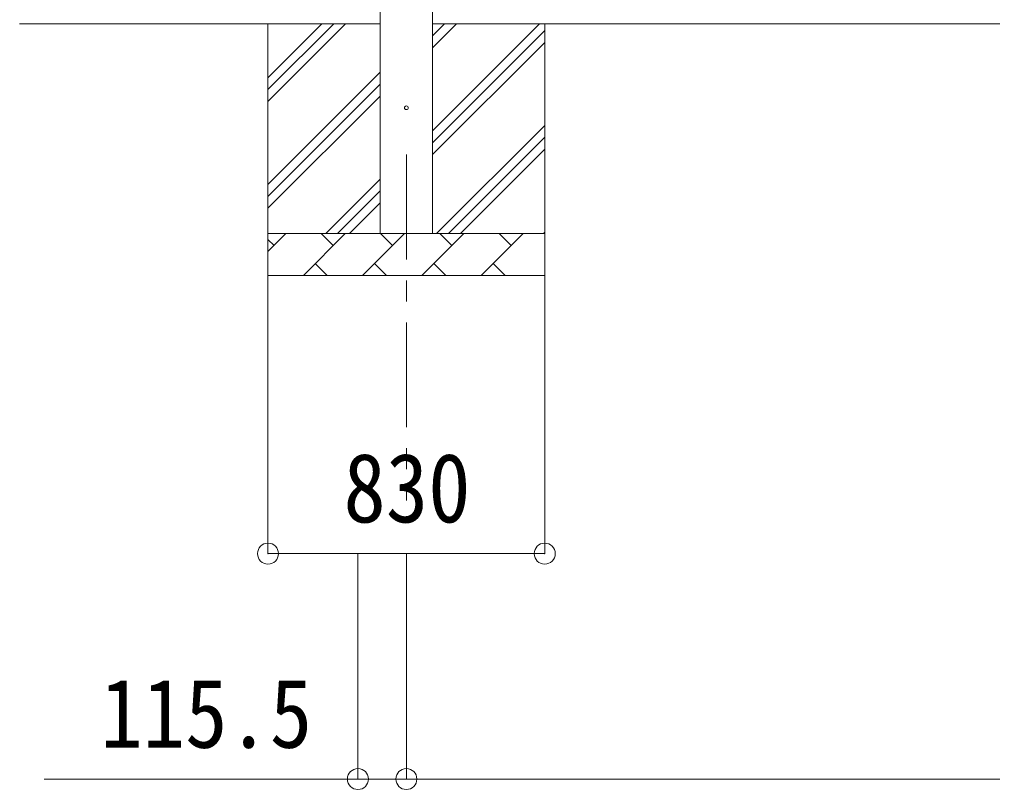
# Model space of a CAD drawing. Units: millimetres at full size, sheet at 1:50; some dimension numbers follow another scale. Extents: x -14053 to 14053, y -9700 to 9700.
# Drawn here: x -9236 to -6915, y -6433 to -4598 of the extents above; entities that cross this region are included whole.
import ezdxf
from ezdxf.enums import TextEntityAlignment as Align

# ---------------------------------------------------------------- set-up
doc = ezdxf.new("R2010")
doc.units = ezdxf.units.MM
doc.header["$LTSCALE"] = 50
doc.header["$PDMODE"] = 32
doc.header["$PDSIZE"] = 50
doc.linetypes.add('CHAIN1', pattern=[8, 5, -1, 1, -1])
for name, color, linetype, lineweight in [('0-0_0', 7, 'Continuous', 9), ('0-1_Defpoints', 4, 'Continuous', 9), ('0-6_PARTS1', 6, 'Continuous', 9)]:
    doc.layers.add(name, color=color, linetype=linetype, lineweight=lineweight)
doc.styles.add('ＭＳ ゴシック', font='')
doc.styles.get('ＭＳ ゴシック').set_extended_font_data('MS Gothic')

msp = doc.modelspace()

# ---------------------------------------------------------------- linework, layer by layer
at = {"layer": '0-0_0'}
for p, q in [((-8375.38, -4608.37), (-9235.6, -4608.37)), ((-8642.88, -4608.37), (-8642.88, -5208.37)), ((-8642.88, -4793.42), (-8457.83, -4608.37)), ((-8642.88, -4765.14), (-8486.11, -4608.37)), ((-8642.88, -4736.85), (-8514.4, -4608.37)), ((-3038.88, -4608.37), (-8250.38, -4608.37)), ((-8250.38, -4863.47), (-7995.28, -4608.37)), ((-8250.38, -4665.48), (-8193.27, -4608.37)), ((-8250.38, -4637.2), (-8221.56, -4608.37)), ((-7982.88, -4608.37), (-7982.88, -5208.37)), ((-8250.38, -4891.75), (-7982.88, -4624.25)), ((-8250.38, -4920.04), (-7982.88, -4652.54)), ((-8642.88, -4991.41), (-8375.38, -4723.91)), ((-8642.88, -5019.7), (-8375.38, -4752.2)), ((-8642.88, -5047.98), (-8375.38, -4780.48)), ((-8240.72, -5108.37), (-7982.88, -4850.53)), ((-8212.44, -5108.37), (-7982.88, -4878.81)), ((-8184.15, -5108.37), (-7982.88, -4907.1)), ((-8505.28, -5108.37), (-8375.38, -4978.47)), ((-8477, -5108.37), (-8375.38, -5006.75)), ((-8448.71, -5108.37), (-8375.38, -5035.04)), ((-7986.16, -5108.37), (-7982.88, -5105.09)), ((-8642.88, -5108.37), (-7982.88, -5108.37)), ((-8642.88, -5151.26), (-8599.99, -5108.37)), ((-8628.54, -5136.92), (-8642.88, -5122.58)), ((-8558.57, -5208.37), (-8458.57, -5108.37)), ((-8487.12, -5136.92), (-8515.67, -5108.37)), ((-8417.14, -5208.37), (-8317.14, -5108.37)), ((-8345.7, -5136.92), (-8374.25, -5108.37)), ((-8275.72, -5208.37), (-8175.72, -5108.37)), ((-8204.28, -5136.92), (-8232.83, -5108.37)), ((-8134.3, -5208.37), (-8034.3, -5108.37)), ((-8062.86, -5136.92), (-8091.41, -5108.37)), ((-8530.01, -5179.82), (-8501.46, -5208.37)), ((-8388.59, -5179.82), (-8360.04, -5208.37)), ((-8247.17, -5179.82), (-8218.62, -5208.37)), ((-8105.75, -5179.82), (-8077.2, -5208.37)), ((-7982.88, -5208.37), (-8642.88, -5208.37))]:
    msp.add_line(p, q, dxfattribs=at)
at = {"layer": '0-1_Defpoints'}
for p, q in [((-8375.38, -2253.37), (-8375.38, -5108.37)), ((-8250.38, -5108.37), (-8250.38, -2253.37))]:
    msp.add_line(p, q, dxfattribs=at)
at = {"layer": '0-1_Defpoints', "color": 7, "linetype": 'CHAIN1'}
msp.add_line((-8312.88, -4920.04), (-8312.88, -5744.79), dxfattribs=at)
at = {"layer": '0-1_Defpoints'}
msp.add_circle((-8312.88, -4808.37), 4.5, dxfattribs=at)
at = {"layer": '0-6_PARTS1'}
for p, q in [((-8642.88, -5871.18), (-8642.88, -5208.37)), ((-7982.88, -5871.18), (-7982.88, -5208.37)), ((-8642.88, -5871.18), (-7982.88, -5871.18)), ((-8428.38, -6408.42), (-8428.38, -5871.18)), ((-8312.88, -6408.42), (-8312.88, -5871.18)), ((-8428.38, -6408.42), (-9176.64, -6408.42)), ((-8312.88, -6408.42), (-8428.38, -6408.42)), ((-8312.88, -6408.42), (-2976.38, -6408.42))]:
    msp.add_line(p, q, dxfattribs=at)
for p in [(-8642.88, -5871.18), (-7982.88, -5871.18), (-8428.38, -6408.42), (-8312.88, -6408.42)]:
    msp.add_point(p, dxfattribs=at)

# ---------------------------------------------------------------- texts
at = {"layer": '0-6_PARTS1', "color": 7, "style": 'ＭＳ ゴシック', "width": 0.9}
for s, p in [('830', (-8462.88, -5846.18)), ('115.5', (-9042.52, -6383.42))]:
    msp.add_text(s, height=165, dxfattribs=at).set_placement(p, align=Align.BOTTOM_LEFT)

doc.saveas('drawing.dxf')
